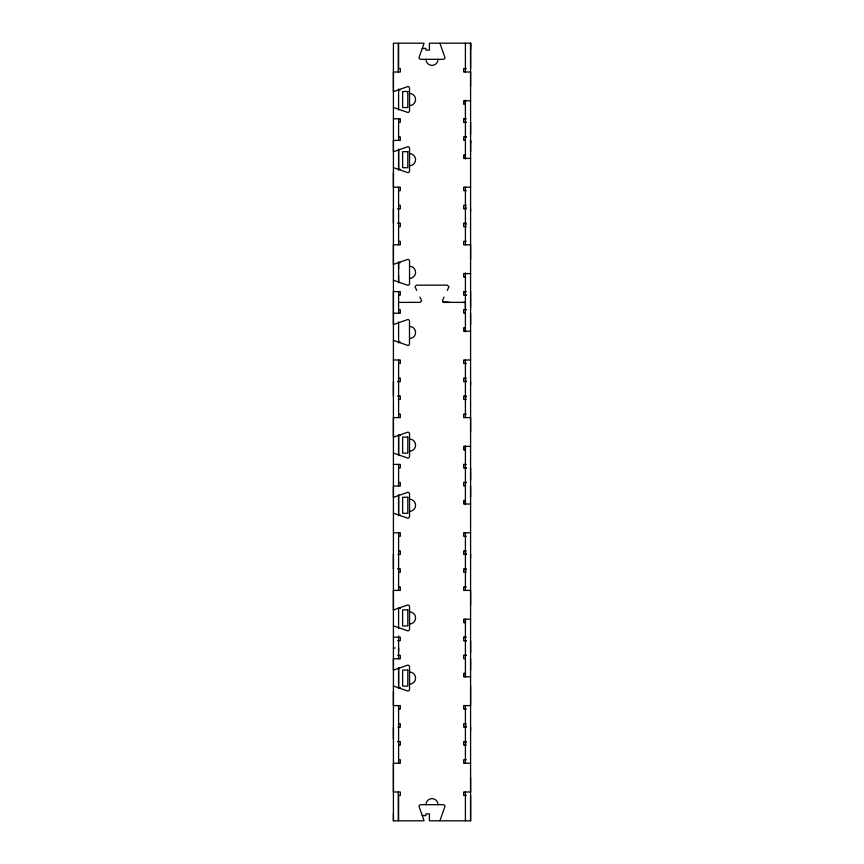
<?xml version="1.0" encoding="UTF-8"?>
<svg xmlns="http://www.w3.org/2000/svg" width="864" height="864" viewBox="0 0 864 864"><rect width="100%" height="100%" fill="white"/><g stroke="black" fill="none" stroke-linecap="round" stroke-linejoin="round"><path stroke-width="1.3" d="M398.304 791.996L398.304 820.8L393.412 820.8L393.412 763.204L400.324 763.204L400.324 759.748L398.596 759.748M393.412 739.195L393.412 727.196M393.412 691.2L393.412 705.596L400.324 705.596L400.324 709.052L398.596 709.052M393.412 568.804L393.412 554.396M393.412 396.004L393.412 381.596M393.412 223.204L393.412 208.796M393.412 172.8L393.412 187.196L400.324 187.196L400.324 190.652L398.596 190.652M398.596 651.672L398.596 648M398.596 281.772L398.596 275.4M398.596 269.028L398.596 262.656L400.324 262.656M465.404 676.728L465.404 672.786M465.404 623.214L465.404 619.272L465.404 677.408M465.404 503.928L465.404 499.986M465.404 450.414L465.404 446.472M465.404 331.128L465.404 327.186M465.404 309.604L465.404 302.4L443.75 302.357L442.39 300.758L444.053 297.076M465.404 158.328L465.404 154.386M465.404 104.814L465.404 100.872M470.588 143.219L470.588 140.4L470.588 151.664M470.588 49.54L470.588 43.2L429.408 43.2L429.408 50.112L425.952 50.112L425.952 48.384L422.204 48.384M422.204 815.616L425.952 815.616L425.952 813.888L429.408 813.888L429.408 820.8L470.588 820.8L470.588 795.452M470.588 777.6L470.588 791.996L463.676 791.996L463.676 795.452L466.268 795.452M470.588 730.804L470.588 727.196M470.588 686.102L470.588 705.596L463.676 705.596L463.676 709.052L466.268 709.052M470.588 670.064L470.588 658.8M470.588 652.795L470.588 640.796M470.588 604.8L470.588 590.404L463.676 590.404L463.676 586.948L466.268 586.948M470.588 558.004L470.588 554.396M470.588 497.264L470.588 486M470.588 479.995L470.588 467.996M470.588 432L470.588 417.604L463.676 417.604L463.676 414.148L466.268 414.148M470.588 385.204L470.588 381.596M470.588 324.464L470.588 313.2M470.588 307.8L470.588 291.6M470.588 259.2L470.588 244.804L463.676 244.804L463.676 241.348L466.268 241.348M470.588 211.205L470.588 208.796M470.588 134.395L470.588 122.396M470.588 86.4L470.588 72.004L463.676 72.004L463.676 68.548L466.268 68.548M470.588 68.548L470.588 43.2L470.588 820.8M447.314 290.444L448.967 286.762L447.239 285.12L416.394 285.163L415.033 286.762L416.686 290.444M398.596 89.856L400.324 89.856M470.588 100.796L463.676 100.796L463.676 104.252L465.404 104.252M393.412 118.8L400.324 118.8L400.324 122.256L398.596 122.256M463.676 118.8L466.268 118.8M465.404 118.94L463.676 118.94L463.676 122.396L466.441 122.396M465.404 122.256L466.268 122.256M466.441 136.804L463.676 136.804L463.676 140.26L465.404 140.26M398.596 136.944L400.324 136.944L400.324 140.4L393.412 140.4L393.412 151.664A1.728 1.728 0 0 0 393.898 151.589L407.808 146.718A1.728 1.728 0 0 1 409.536 148.446L409.536 170.91A1.728 1.728 0 0 1 407.808 172.638L393.898 167.778A1.728 1.728 0 0 0 393.412 167.702M465.404 136.944L466.268 136.944M465.404 154.948L463.676 154.948L463.676 158.404L470.588 158.404M400.324 169.344L398.596 169.344L398.596 149.224L398.596 170.165M470.588 187.196L463.676 187.196L463.676 190.652L466.268 190.652M398.596 205.34L400.324 205.34L400.324 208.796L397.559 208.796M466.268 205.34L463.676 205.34L463.676 208.796L466.268 208.796M397.559 223.204L400.324 223.204L400.324 226.66L398.596 226.66M466.268 223.204L463.676 223.204L463.676 226.66L466.268 226.66M398.596 241.348L400.324 241.348L400.324 244.804L393.412 244.804L393.412 264.298A1.728 1.728 0 0 0 393.898 264.222L407.808 259.362A1.728 1.728 0 0 1 409.536 261.09L409.536 283.554A1.728 1.728 0 0 1 407.808 285.282L393.898 280.411A1.728 1.728 0 0 0 393.412 280.336M470.588 273.596L463.676 273.596L463.676 277.052L465.404 277.052M463.676 291.6L466.268 291.6M465.404 291.74L463.676 291.74L463.676 295.196L466.441 295.196M398.596 295.056L400.324 295.056L400.324 291.6L393.412 291.6L393.412 324.464A1.728 1.728 0 0 0 393.898 324.389L407.808 319.518A1.728 1.728 0 0 1 409.504 320.89L409.482 344.131A1.728 1.728 0 0 1 407.808 345.438L393.898 340.578A1.728 1.728 0 0 0 393.412 340.502M465.404 295.056L466.268 295.056M398.596 302.4L420.25 302.357L421.61 300.758L419.947 297.076M448.157 302.4L443.75 302.357L450.068 302.378M462.802 302.4L465.404 302.4M465.988 309.604L463.676 309.604L463.676 313.06L465.404 313.06M398.596 309.744L400.324 309.744L400.324 313.2L393.412 313.2M465.404 309.744L466.268 309.744M465.404 327.748L463.676 327.748L463.676 331.204L470.588 331.204M398.596 342.144L400.324 342.144M393.412 359.996L400.324 359.996L400.324 363.452L398.596 363.452M470.588 359.996L463.676 359.996L463.676 363.452L466.268 363.452M398.596 378.14L400.324 378.14L400.324 381.596L397.559 381.596M466.268 378.14L463.676 378.14L463.676 381.596L466.441 381.596M397.559 396.004L400.324 396.004L400.324 399.46L398.596 399.46M466.268 396.004L463.676 396.004L463.676 399.46L466.268 399.46M398.596 414.148L400.324 414.148L400.324 417.604L393.412 417.604L393.412 437.098A1.728 1.728 0 0 0 393.898 437.022L407.808 432.162A1.728 1.728 0 0 1 409.536 433.89L409.536 456.354A1.728 1.728 0 0 1 407.808 458.082L393.898 453.211A1.728 1.728 0 0 0 393.412 453.136M400.324 435.456L398.596 435.456L398.596 455.576L398.596 434.635M470.588 446.396L463.676 446.396L463.676 449.852L465.404 449.852M393.412 464.4L400.324 464.4L400.324 467.856L398.596 467.856M463.676 464.4L466.268 464.4M465.404 464.54L463.676 464.54L463.676 467.996L466.441 467.996M465.404 467.856L466.268 467.856M466.441 482.404L463.676 482.404L463.676 485.86L465.404 485.86M398.596 482.544L400.324 482.544L400.324 486L393.412 486L393.412 497.264A1.728 1.728 0 0 0 393.898 497.189L407.808 492.318A1.728 1.728 0 0 1 409.536 494.046L409.536 516.51A1.728 1.728 0 0 1 407.808 518.238L393.898 513.378A1.728 1.728 0 0 0 393.412 513.302M465.404 482.544L466.268 482.544M465.404 500.548L463.676 500.548L463.676 504.004L470.588 504.004M400.324 514.944L398.596 514.944L398.596 494.824L398.596 515.765M393.412 532.796L400.324 532.796L400.324 536.252L398.596 536.252M470.588 532.796L463.676 532.796L463.676 536.252L466.268 536.252M398.596 550.94L400.324 550.94L400.324 554.396L398.012 554.396M466.268 550.94L463.676 550.94L463.676 554.396L466.441 554.396M397.559 568.804L400.324 568.804L400.324 572.26L398.596 572.26M466.268 568.804L463.676 568.804L463.676 572.26L466.268 572.26M398.596 586.948L400.324 586.948L400.324 590.404L393.412 590.404L393.412 609.898A1.728 1.728 0 0 0 393.898 609.822L407.808 604.962A1.728 1.728 0 0 1 409.536 606.69L409.536 629.154A1.728 1.728 0 0 1 407.808 630.882L393.898 626.011A1.728 1.728 0 0 0 393.412 625.936M398.596 608.256L400.324 608.256M470.588 619.196L463.676 619.196L463.676 622.652L465.404 622.652M393.412 637.2L400.324 637.2L400.324 640.656L397.732 640.656M463.676 637.2L466.268 637.2M465.404 637.34L463.676 637.34L463.676 640.796L466.441 640.796M465.404 640.656L466.268 640.656M393.412 648L395.14 648M466.441 655.204L463.676 655.204L463.676 658.66L465.404 658.66M397.732 655.344L400.324 655.344L400.324 658.8L393.412 658.8L393.412 670.064A1.728 1.728 0 0 0 393.898 669.989L407.808 665.118A1.728 1.728 0 0 1 409.536 666.846L409.536 689.31A1.728 1.728 0 0 1 407.808 691.038L393.898 686.178A1.728 1.728 0 0 0 393.412 686.102M465.404 655.344L466.268 655.344M465.404 673.348L463.676 673.348L463.676 676.804L470.588 676.804M400.324 687.744L398.596 687.744L398.596 667.624L398.596 688.565M398.596 723.74L400.324 723.74L400.324 727.196L398.012 727.196M466.268 723.74L463.676 723.74L463.676 727.196L466.441 727.196M397.559 741.604L400.324 741.604L400.324 745.06L398.596 745.06M466.268 741.604L463.676 741.604L463.676 745.06L466.268 745.06M466.268 759.748L463.676 759.748L463.676 763.204L470.588 763.204M443.394 302.238L444.118 302.4L443.07 302.044M465.404 43.2L465.404 72.004M465.404 100.181L465.404 159.019M465.404 187.196L465.404 244.804M465.404 272.981L465.404 331.819M465.404 359.996L465.404 417.604M465.404 445.781L465.404 504.619M465.404 532.796L465.404 590.404M465.404 705.596L465.404 763.204M465.404 791.996L465.404 820.8M398.596 89.035L398.596 110.084M398.596 118.8L398.596 140.4M398.596 187.196L398.596 244.804M398.596 261.835L398.596 282.884M398.596 291.6L398.596 313.2M398.596 321.916L398.596 342.965M398.596 359.996L398.596 417.604M398.596 464.4L398.596 486M398.596 532.796L398.596 590.404M398.596 607.435L398.596 628.484M398.596 636.044L398.596 658.8M398.596 705.596L398.596 763.204M398.304 72.004L398.304 43.2L393.412 43.2L393.412 791.996L400.324 791.996L400.324 795.452L398.596 795.452L398.596 820.8L423.976 820.8A1.728 1.728 0 0 0 423.911 820.303L419.04 806.404A1.728 1.728 0 0 1 420.768 804.676L443.232 804.676A1.728 1.728 0 0 1 444.96 806.404L440.089 820.303A1.728 1.728 0 0 0 440.024 820.8M393.412 813.888L393.412 820.8M466.225 397.202A1.296 1.296 0 0 1 465.404 396.004M465.404 381.596A1.296 1.296 0 0 1 466.225 380.398M466.225 570.002A1.296 1.296 0 0 1 465.404 568.804M465.404 554.396A1.296 1.296 0 0 1 466.225 553.198M466.225 742.802A1.296 1.296 0 0 1 465.404 741.604M465.404 727.196A1.296 1.296 0 0 1 466.225 725.998M466.225 224.402A1.296 1.296 0 0 1 465.404 223.204M465.404 208.796A1.296 1.296 0 0 1 466.225 207.598M409.547 326.43A6.048 6.048 0 0 1 415.584 332.489A6.048 6.048 0 0 1 409.536 338.526M409.536 499.23A6.048 6.048 0 0 1 415.584 505.278A6.048 6.048 0 0 1 409.536 511.326M409.536 439.074A6.048 6.048 0 0 1 415.584 445.122A6.048 6.048 0 0 1 409.536 451.17M409.536 672.03A6.048 6.048 0 0 1 415.584 678.078A6.048 6.048 0 0 1 409.536 684.126M409.536 611.874A6.048 6.048 0 0 1 415.584 617.922A6.048 6.048 0 0 1 409.536 623.97M425.952 804.676A6.048 6.048 0 0 1 432 798.628A6.048 6.048 0 0 1 438.048 804.676M409.536 266.274A6.048 6.048 0 0 1 415.584 272.311A6.048 6.048 0 0 1 409.547 278.37M440.024 43.2A1.728 1.728 0 0 0 440.089 43.697L444.96 57.596A1.728 1.728 0 0 1 443.232 59.324L420.768 59.324A1.728 1.728 0 0 1 419.04 57.596L423.911 43.697A1.728 1.728 0 0 0 423.976 43.2L398.596 43.2L398.596 68.548L400.324 68.548L400.324 72.004L393.412 72.004L393.412 91.498A1.728 1.728 0 0 0 393.898 91.422L407.808 86.562A1.728 1.728 0 0 1 409.536 88.29L409.536 110.754A1.728 1.728 0 0 1 407.808 112.482L393.898 107.611A1.728 1.728 0 0 0 393.412 107.536M438.048 59.324A6.048 6.048 0 0 1 432 65.372A6.048 6.048 0 0 1 425.952 59.324M409.536 153.63A6.048 6.048 0 0 1 415.584 159.678A6.048 6.048 0 0 1 409.536 165.726M409.536 93.474A6.048 6.048 0 0 1 415.584 99.522A6.048 6.048 0 0 1 409.536 105.57M407.808 91.498L402.624 91.498L402.624 107.536L407.808 107.536L407.808 91.498M407.808 151.664L402.624 151.664L402.624 167.702L407.808 167.702L407.808 151.664M407.808 437.098L402.624 437.098L402.624 453.136L407.808 453.136L407.808 437.098M407.808 497.264L402.624 497.264L402.624 513.302L407.808 513.302L407.808 497.264M407.808 609.898L402.624 609.898L402.624 625.936L407.808 625.936L407.808 609.898M407.808 670.064L402.624 670.064L402.624 686.102L407.808 686.102L407.808 670.064"/></g></svg>
